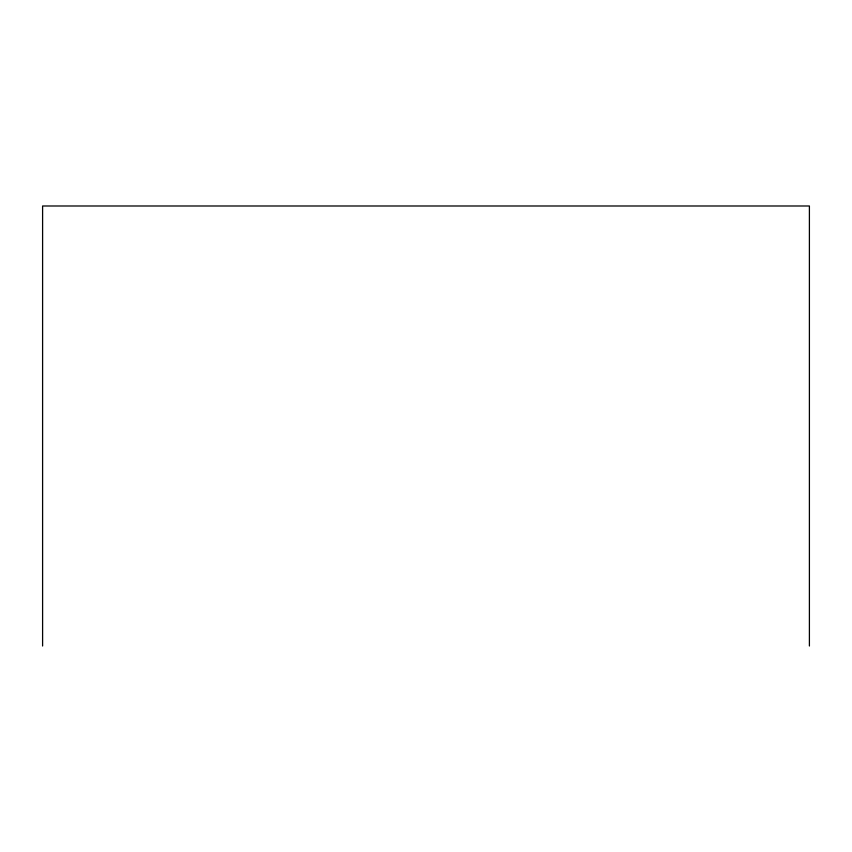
<?xml version="1.0" encoding="UTF-8"?>
<svg xmlns="http://www.w3.org/2000/svg" width="852" height="852" viewBox="0 0 852 852"><rect width="100%" height="100%" fill="white"/><g stroke="black" fill="none" stroke-linecap="round" stroke-linejoin="round"><path stroke-width="1.28" d="M809.4 646.008L809.4 205.992L42.6 205.992L42.6 646.008"/></g></svg>
